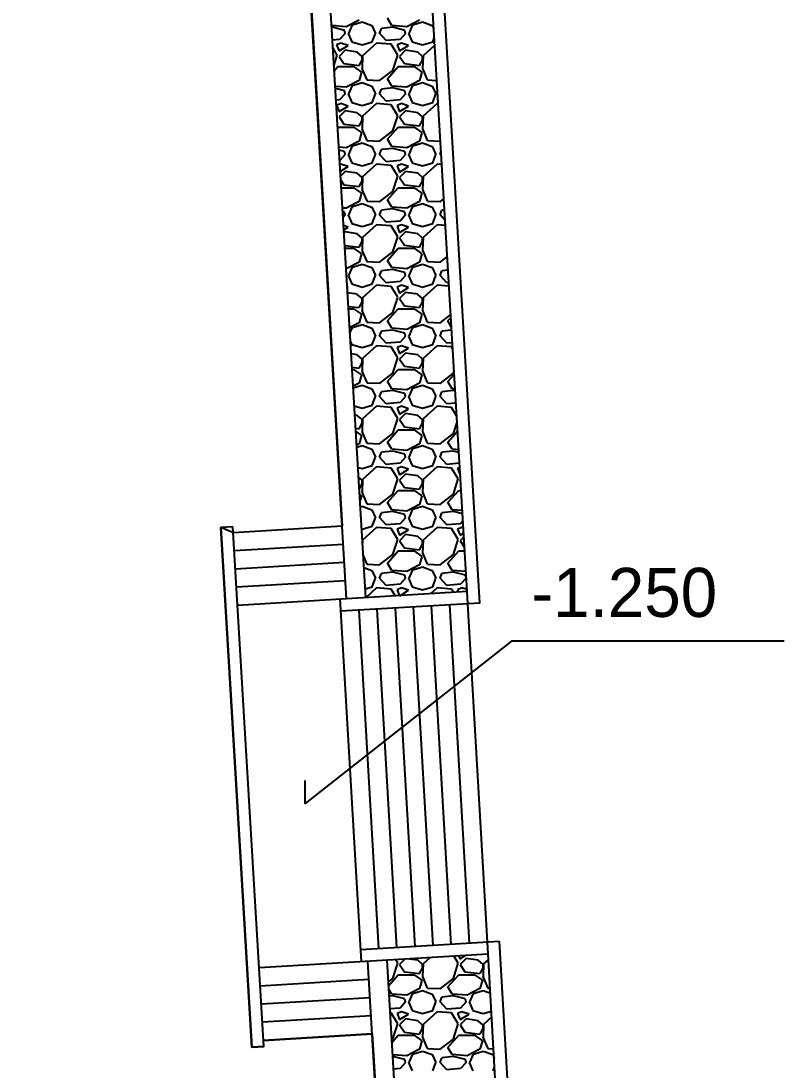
# Model space of a CAD drawing. Extents: x -31423 to 1909503, y -2344077 to 1640342.
# Drawn here: x 109362 to 121976, y -183949 to -166605 of the extents above; entities that cross this region are included whole.
import ezdxf

# ---------------------------------------------------------------- set-up
doc = ezdxf.new("R2010")
doc.units = 0
for name, color, linetype in [('Level 14', 7, 'Continuous'), ('Level 15', 7, 'Continuous'), ('Level 17', 7, 'Continuous'), ('Level 26', 7, 'Continuous'), ('Level 27', 7, 'Continuous'), ('Level 36', 7, 'Continuous')]:
    doc.layers.add(name, color=color, linetype=linetype)

msp = doc.modelspace()

# ---------------------------------------------------------------- linework, layer by layer
at = {"layer": 'Level 14'}
for p, q in [((114950, -166589), (114740, -166699)), ((114780, -166809), (114840, -166669)), ((114840, -166669), (115000, -166619)), ((115000, -166619), (115160, -166679)), ((115491, -166679), (115421, -166559)), ((115950, -166589), (115740, -166699)), ((115780, -166809), (115840, -166669)), ((115840, -166669), (116000, -166619)), ((116000, -166619), (116160, -166679)), ((114740, -166699), (114499, -166680)), ((114510, -166709), (114501, -166710)), ((114710, -166759), (114510, -166709)), ((114720, -166809), (114630, -166909)), ((114720, -166810), (114710, -166760)), ((114770, -166809), (114830, -166949)), ((115160, -166679), (115220, -166809)), ((115170, -166949), (115220, -166809)), ((115290, -166809), (115320, -166729)), ((115400, -166928), (115290, -166808)), ((115510, -166709), (115320, -166729)), ((115740, -166699), (115490, -166679)), ((115710, -166759), (115510, -166709)), ((115720, -166809), (115630, -166909)), ((115720, -166810), (115710, -166760)), ((115770, -166809), (115830, -166949)), ((116160, -166679), (116182, -166726)), ((114630, -166909), (114514, -166919)), ((114650, -166969), (114580, -166999)), ((114580, -166999), (114620, -167099)), ((114620, -167099), (114770, -167009)), ((114770, -167009), (114650, -166969)), ((114830, -166949), (115000, -166999)), ((115000, -166999), (115170, -166949)), ((115240, -166969), (115010, -167179)), ((115480, -166989), (115240, -166969)), ((115630, -166909), (115400, -166929)), ((115591, -167169), (115481, -166989)), ((115650, -166969), (115580, -166999)), ((115580, -166999), (115620, -167099)), ((115620, -167099), (115770, -167009)), ((115770, -167009), (115650, -166969)), ((115830, -166949), (116000, -166999)), ((116000, -166999), (116170, -166949)), ((116198, -167007), (116010, -167179)), ((116170, -166949), (116191, -166888)), ((114591, -167169), (114522, -167055)), ((114538, -167332), (114590, -167170)), ((114720, -167089), (114620, -167189)), ((114620, -167189), (114700, -167309)), ((114920, -167119), (114720, -167089)), ((115001, -167190), (114921, -167120)), ((115010, -167179), (115000, -167389)), ((115000, -167249), (115000, -167189)), ((115510, -167420), (115590, -167170)), ((115720, -167089), (115620, -167189)), ((115620, -167189), (115700, -167309)), ((115920, -167119), (115720, -167089)), ((116001, -167190), (115921, -167120)), ((116010, -167179), (116000, -167389)), ((116000, -167249), (116000, -167189)), ((114543, -167421), (114600, -167359)), ((114600, -167359), (114860, -167359)), ((114700, -167309), (114950, -167339)), ((114860, -167359), (114990, -167449)), ((114951, -167339), (115001, -167249)), ((115420, -167559), (115600, -167359)), ((115600, -167359), (115860, -167359)), ((115700, -167309), (115950, -167339)), ((115860, -167359), (115990, -167449)), ((115951, -167339), (116001, -167249)), ((114990, -167449), (114950, -167589)), ((114999, -167388), (115079, -167578)), ((115290, -167590), (115510, -167420)), ((115990, -167449), (115950, -167589)), ((115999, -167388), (116079, -167578)), ((114740, -167699), (114559, -167685)), ((114950, -167589), (114740, -167699)), ((114780, -167809), (114840, -167669)), ((114840, -167669), (115000, -167619)), ((115000, -167619), (115160, -167679)), ((115080, -167579), (115290, -167589)), ((115160, -167679), (115220, -167809)), ((115510, -167709), (115320, -167729)), ((115491, -167679), (115421, -167559)), ((115740, -167699), (115490, -167679)), ((115710, -167759), (115510, -167709)), ((115950, -167589), (115740, -167699)), ((115780, -167809), (115840, -167669)), ((115840, -167669), (116000, -167619)), ((116000, -167619), (116160, -167679)), ((116080, -167579), (116233, -167586)), ((116160, -167679), (116220, -167809)), ((114710, -167759), (114561, -167722)), ((114720, -167809), (114630, -167909)), ((114720, -167810), (114710, -167760)), ((114770, -167809), (114830, -167949)), ((115170, -167949), (115220, -167809)), ((115290, -167809), (115320, -167729)), ((115400, -167928), (115290, -167808)), ((115720, -167809), (115630, -167909)), ((115720, -167810), (115710, -167760)), ((115770, -167809), (115830, -167949)), ((116170, -167949), (116220, -167809)), ((114630, -167909), (114573, -167914)), ((114650, -167969), (114580, -167999)), ((114580, -167999), (114620, -168099)), ((114620, -168099), (114770, -168009)), ((114770, -168009), (114650, -167969)), ((114830, -167949), (115000, -167999)), ((115000, -167999), (115170, -167949)), ((115240, -167969), (115010, -168179)), ((115480, -167989), (115240, -167969)), ((115630, -167909), (115400, -167929)), ((115591, -168169), (115481, -167989)), ((115650, -167969), (115580, -167999)), ((115580, -167999), (115620, -168099)), ((115620, -168099), (115770, -168009)), ((115770, -168009), (115650, -167969)), ((115830, -167949), (116000, -167999)), ((116000, -167999), (116170, -167949)), ((116240, -167969), (116010, -168179)), ((116256, -167970), (116240, -167969)), ((114591, -168169), (114587, -168163)), ((114588, -168175), (114590, -168170)), ((114720, -168089), (114620, -168189)), ((114620, -168189), (114700, -168309)), ((114920, -168119), (114720, -168089)), ((115001, -168190), (114921, -168120)), ((115010, -168179), (115000, -168389)), ((115000, -168249), (115000, -168189)), ((115510, -168420), (115590, -168170)), ((115720, -168089), (115620, -168189)), ((115620, -168189), (115700, -168309)), ((115920, -168119), (115720, -168089)), ((116001, -168190), (115921, -168120)), ((116010, -168179), (116000, -168389)), ((116000, -168249), (116000, -168189)), ((114599, -168359), (114600, -168359)), ((114600, -168359), (114860, -168359)), ((114700, -168309), (114950, -168339)), ((114860, -168359), (114990, -168449)), ((114951, -168339), (115001, -168249)), ((114999, -168388), (115079, -168578)), ((115420, -168559), (115600, -168359)), ((115600, -168359), (115860, -168359)), ((115700, -168309), (115950, -168339)), ((115860, -168359), (115990, -168449)), ((115951, -168339), (116001, -168249)), ((115999, -168388), (116079, -168578)), ((114990, -168449), (114950, -168589)), ((115080, -168579), (115290, -168589)), ((115290, -168590), (115510, -168420)), ((115491, -168679), (115421, -168559)), ((115990, -168449), (115950, -168589)), ((116080, -168579), (116290, -168589)), ((114740, -168699), (114619, -168689)), ((114710, -168759), (114621, -168737)), ((114720, -168810), (114710, -168760)), ((114950, -168589), (114740, -168699)), ((114780, -168809), (114840, -168669)), ((114840, -168669), (115000, -168619)), ((115000, -168619), (115160, -168679)), ((115160, -168679), (115220, -168809)), ((115290, -168809), (115320, -168729)), ((115510, -168709), (115320, -168729)), ((115740, -168699), (115490, -168679)), ((115710, -168759), (115510, -168709)), ((115720, -168810), (115710, -168760)), ((115950, -168589), (115740, -168699)), ((115780, -168809), (115840, -168669)), ((115840, -168669), (116000, -168619)), ((116000, -168619), (116160, -168679)), ((116160, -168679), (116220, -168809)), ((116290, -168590), (116293, -168588)), ((114720, -168809), (114632, -168907)), ((114770, -168809), (114830, -168949)), ((115170, -168949), (115220, -168809)), ((115400, -168928), (115290, -168808)), ((115630, -168909), (115400, -168929)), ((115720, -168809), (115630, -168909)), ((115770, -168809), (115830, -168949)), ((116170, -168949), (116220, -168809)), ((116290, -168809), (116304, -168772)), ((116307, -168827), (116290, -168808)), ((114650, -168969), (114636, -168975)), ((114642, -169086), (114770, -169009)), ((114720, -169089), (114647, -169162)), ((114770, -169009), (114650, -168969)), ((114920, -169119), (114720, -169089)), ((114830, -168949), (115000, -168999)), ((115000, -168999), (115170, -168949)), ((115240, -168969), (115010, -169179)), ((115480, -168989), (115240, -168969)), ((115591, -169169), (115481, -168989)), ((115650, -168969), (115580, -168999)), ((115580, -168999), (115620, -169099)), ((115620, -169099), (115770, -169009)), ((115720, -169089), (115620, -169189)), ((115770, -169009), (115650, -168969)), ((115920, -169119), (115720, -169089)), ((115830, -168949), (116000, -168999)), ((116000, -168999), (116170, -168949)), ((116240, -168969), (116010, -169179)), ((116316, -168975), (116240, -168969)), ((114651, -169236), (114700, -169309)), ((115001, -169190), (114921, -169120)), ((114951, -169339), (115001, -169249)), ((115010, -169179), (115000, -169389)), ((115000, -169249), (115000, -169189)), ((115510, -169420), (115590, -169170)), ((115620, -169189), (115700, -169309)), ((116001, -169190), (115921, -169120)), ((115951, -169339), (116001, -169249)), ((116010, -169179), (116000, -169389)), ((116000, -169249), (116000, -169189)), ((114658, -169359), (114860, -169359)), ((114700, -169309), (114950, -169339)), ((114860, -169359), (114990, -169449)), ((114990, -169449), (114950, -169589)), ((114999, -169388), (115079, -169578)), ((115290, -169590), (115510, -169420)), ((115420, -169559), (115600, -169359)), ((115600, -169359), (115860, -169359)), ((115700, -169309), (115950, -169339)), ((115860, -169359), (115990, -169449)), ((115990, -169449), (115950, -169589)), ((115999, -169388), (116079, -169578)), ((114950, -169589), (114740, -169699)), ((114840, -169669), (115000, -169619)), ((115000, -169619), (115160, -169679)), ((115080, -169579), (115290, -169589)), ((115491, -169679), (115421, -169559)), ((115950, -169589), (115740, -169699)), ((115840, -169669), (116000, -169619)), ((116000, -169619), (116160, -169679)), ((116080, -169579), (116290, -169589)), ((116290, -169590), (116350, -169544)), ((114740, -169699), (114678, -169694)), ((114710, -169759), (114682, -169752)), ((114720, -169810), (114710, -169760)), ((114780, -169809), (114840, -169669)), ((115160, -169679), (115220, -169809)), ((115290, -169809), (115320, -169729)), ((115510, -169709), (115320, -169729)), ((115740, -169699), (115490, -169679)), ((115710, -169759), (115510, -169709)), ((115720, -169810), (115710, -169760)), ((115780, -169809), (115840, -169669)), ((116160, -169679), (116220, -169809)), ((116290, -169809), (116320, -169729)), ((116361, -169725), (116320, -169729)), ((114720, -169809), (114687, -169845)), ((114770, -169809), (114830, -169949)), ((114830, -169949), (115000, -169999)), ((115000, -169999), (115170, -169949)), ((115240, -169969), (115010, -170179)), ((115170, -169949), (115220, -169809)), ((115480, -169989), (115240, -169969)), ((115400, -169928), (115290, -169808)), ((115630, -169909), (115400, -169929)), ((115650, -169969), (115580, -169999)), ((115720, -169809), (115630, -169909)), ((115770, -170009), (115650, -169969)), ((115770, -169809), (115830, -169949)), ((115830, -169949), (116000, -169999)), ((116000, -169999), (116170, -169949)), ((116240, -169969), (116010, -170179)), ((116170, -169949), (116220, -169809)), ((116376, -169980), (116240, -169969)), ((116371, -169897), (116290, -169808)), ((114770, -170009), (114696, -169984)), ((114700, -170052), (114770, -170009)), ((114720, -170089), (114703, -170106)), ((114920, -170119), (114720, -170089)), ((115001, -170190), (114921, -170120)), ((115591, -170169), (115481, -169989)), ((115580, -169999), (115620, -170099)), ((115620, -170099), (115770, -170009)), ((115720, -170089), (115620, -170189)), ((115920, -170119), (115720, -170089)), ((116001, -170190), (115921, -170120)), ((114715, -170311), (114950, -170339)), ((114951, -170339), (115001, -170249)), ((115010, -170179), (115000, -170389)), ((115000, -170249), (115000, -170189)), ((115510, -170420), (115590, -170170)), ((115620, -170189), (115700, -170309)), ((115700, -170309), (115950, -170339)), ((115951, -170339), (116001, -170249)), ((116010, -170179), (116000, -170389)), ((116000, -170249), (116000, -170189)), ((114718, -170359), (114860, -170359)), ((114860, -170359), (114990, -170449)), ((114990, -170449), (114950, -170589)), ((114999, -170388), (115079, -170578)), ((115290, -170590), (115510, -170420)), ((115420, -170559), (115600, -170359)), ((115600, -170359), (115860, -170359)), ((115860, -170359), (115990, -170449)), ((115990, -170449), (115950, -170589)), ((115999, -170388), (116079, -170578)), ((114950, -170589), (114740, -170699)), ((114840, -170669), (115000, -170619)), ((115000, -170619), (115160, -170679)), ((115080, -170579), (115290, -170589)), ((115491, -170679), (115421, -170559)), ((115950, -170589), (115740, -170699)), ((115840, -170669), (116000, -170619)), ((116000, -170619), (116160, -170679)), ((116080, -170579), (116290, -170589)), ((116290, -170590), (116407, -170500)), ((114740, -170699), (114738, -170699)), ((114770, -170809), (114830, -170949)), ((114780, -170809), (114840, -170669)), ((115160, -170679), (115220, -170809)), ((115170, -170949), (115220, -170809)), ((115290, -170809), (115320, -170729)), ((115400, -170928), (115290, -170808)), ((115510, -170709), (115320, -170729)), ((115740, -170699), (115490, -170679)), ((115710, -170759), (115510, -170709)), ((115720, -170809), (115630, -170909)), ((115720, -170810), (115710, -170760)), ((115770, -170809), (115830, -170949)), ((115780, -170809), (115840, -170669)), ((116160, -170679), (116220, -170809)), ((116170, -170949), (116220, -170809)), ((116290, -170809), (116320, -170729)), ((116400, -170928), (116290, -170808)), ((116420, -170718), (116320, -170729)), ((114770, -171009), (114756, -171004)), ((114757, -171017), (114770, -171009)), ((114830, -170949), (115000, -170999)), ((115000, -170999), (115170, -170949)), ((115240, -170969), (115010, -171179)), ((115480, -170989), (115240, -170969)), ((115630, -170909), (115400, -170929)), ((115591, -171169), (115481, -170989)), ((115650, -170969), (115580, -170999)), ((115580, -170999), (115620, -171099)), ((115620, -171099), (115770, -171009)), ((115770, -171009), (115650, -170969)), ((115830, -170949), (116000, -170999)), ((116000, -170999), (116170, -170949)), ((116240, -170969), (116010, -171179)), ((116436, -170985), (116240, -170969)), ((116433, -170926), (116400, -170929)), ((114920, -171119), (114762, -171095)), ((115001, -171190), (114921, -171120)), ((115010, -171179), (115000, -171389)), ((115510, -171420), (115590, -171170)), ((115720, -171089), (115620, -171189)), ((115920, -171119), (115720, -171089)), ((116001, -171190), (115921, -171120)), ((116010, -171179), (116000, -171389)), ((114775, -171318), (114950, -171339)), ((114777, -171359), (114860, -171359)), ((114860, -171359), (114990, -171449)), ((114951, -171339), (115001, -171249)), ((115000, -171249), (115000, -171189)), ((115420, -171559), (115600, -171359)), ((115600, -171359), (115860, -171359)), ((115620, -171189), (115700, -171309)), ((115700, -171309), (115950, -171339)), ((115860, -171359), (115990, -171449)), ((115951, -171339), (116001, -171249)), ((116000, -171249), (116000, -171189)), ((114990, -171449), (114950, -171589)), ((114999, -171388), (115079, -171578)), ((115290, -171590), (115510, -171420)), ((115990, -171449), (115950, -171589)), ((115999, -171388), (116079, -171578)), ((116290, -171590), (116464, -171456)), ((116420, -171559), (116467, -171506)), ((114950, -171589), (114796, -171669)), ((114801, -171759), (114840, -171669)), ((114840, -171669), (115000, -171619)), ((115000, -171619), (115160, -171679)), ((115080, -171579), (115290, -171589)), ((115160, -171679), (115220, -171809)), ((115491, -171679), (115421, -171559)), ((115740, -171699), (115490, -171679)), ((115950, -171589), (115740, -171699)), ((115780, -171809), (115840, -171669)), ((115840, -171669), (116000, -171619)), ((116000, -171619), (116160, -171679)), ((116080, -171579), (116290, -171589)), ((116160, -171679), (116220, -171809)), ((116476, -171654), (116421, -171559)), ((115170, -171949), (115220, -171809)), ((115290, -171809), (115320, -171729)), ((115400, -171928), (115290, -171808)), ((115510, -171709), (115320, -171729)), ((115710, -171759), (115510, -171709)), ((115720, -171809), (115630, -171909)), ((115720, -171810), (115710, -171760)), ((115770, -171809), (115830, -171949)), ((116170, -171949), (116220, -171809)), ((116290, -171809), (116320, -171729)), ((116400, -171928), (116290, -171808)), ((116480, -171712), (116320, -171729)), ((114809, -171902), (114830, -171949)), ((114830, -171949), (115000, -171999)), ((115000, -171999), (115170, -171949)), ((115240, -171969), (115010, -172179)), ((115480, -171989), (115240, -171969)), ((115630, -171909), (115400, -171929)), ((115591, -172169), (115481, -171989)), ((115650, -171969), (115580, -171999)), ((115580, -171999), (115620, -172099)), ((115620, -172099), (115770, -172009)), ((115770, -172009), (115650, -171969)), ((115830, -171949), (116000, -171999)), ((116000, -171999), (116170, -171949)), ((116240, -171969), (116010, -172179)), ((116480, -171989), (116240, -171969)), ((116492, -171921), (116400, -171929)), ((116498, -172016), (116481, -171989)), ((114920, -172119), (114821, -172104)), ((115001, -172190), (114921, -172120)), ((115010, -172179), (115000, -172389)), ((115000, -172249), (115000, -172189)), ((115510, -172420), (115590, -172170)), ((115720, -172089), (115620, -172189)), ((115620, -172189), (115700, -172309)), ((115920, -172119), (115720, -172089)), ((116001, -172190), (115921, -172120)), ((116010, -172179), (116000, -172389)), ((116000, -172249), (116000, -172189)), ((114835, -172325), (114950, -172339)), ((114837, -172359), (114860, -172359)), ((114860, -172359), (114990, -172449)), ((114951, -172339), (115001, -172249)), ((114999, -172388), (115079, -172578)), ((115420, -172559), (115600, -172359)), ((115600, -172359), (115860, -172359)), ((115700, -172309), (115950, -172339)), ((115860, -172359), (115990, -172449)), ((115951, -172339), (116001, -172249)), ((115999, -172388), (116079, -172578)), ((116510, -172420), (116520, -172388)), ((114990, -172449), (114950, -172589)), ((115290, -172590), (115510, -172420)), ((115491, -172679), (115421, -172559)), ((115990, -172449), (115950, -172589)), ((116290, -172590), (116510, -172420)), ((116420, -172559), (116523, -172444)), ((116491, -172679), (116421, -172559)), ((114950, -172589), (114853, -172639)), ((114855, -172665), (115000, -172619)), ((115000, -172619), (115160, -172679)), ((115080, -172579), (115290, -172589)), ((115160, -172679), (115220, -172809)), ((115290, -172809), (115320, -172729)), ((115510, -172709), (115320, -172729)), ((115740, -172699), (115490, -172679)), ((115710, -172759), (115510, -172709)), ((115950, -172589), (115740, -172699)), ((115780, -172809), (115840, -172669)), ((115840, -172669), (116000, -172619)), ((116000, -172619), (116160, -172679)), ((116080, -172579), (116290, -172589)), ((116160, -172679), (116220, -172809)), ((116290, -172809), (116320, -172729)), ((116510, -172709), (116320, -172729)), ((116538, -172683), (116490, -172679)), ((116540, -172716), (116510, -172709)), ((115170, -172949), (115220, -172809)), ((115400, -172928), (115290, -172808)), ((115630, -172909), (115400, -172929)), ((115720, -172809), (115630, -172909)), ((115720, -172810), (115710, -172760)), ((115770, -172809), (115830, -172949)), ((116170, -172949), (116220, -172809)), ((116400, -172928), (116290, -172808)), ((116552, -172916), (116400, -172929)), ((114872, -172962), (115000, -172999)), ((115000, -172999), (115170, -172949)), ((115240, -172969), (115010, -173179)), ((115480, -172989), (115240, -172969)), ((115591, -173169), (115481, -172989)), ((115650, -172969), (115580, -172999)), ((115580, -172999), (115620, -173099)), ((115620, -173099), (115770, -173009)), ((115720, -173089), (115620, -173189)), ((115770, -173009), (115650, -172969)), ((115920, -173119), (115720, -173089)), ((115830, -172949), (116000, -172999)), ((116000, -172999), (116170, -172949)), ((116240, -172969), (116010, -173179)), ((116480, -172989), (116240, -172969)), ((116564, -173125), (116481, -172989)), ((114920, -173119), (114881, -173113)), ((115001, -173190), (114921, -173120)), ((114951, -173339), (115001, -173249)), ((115010, -173179), (115000, -173389)), ((115000, -173249), (115000, -173189)), ((115510, -173420), (115590, -173170)), ((115620, -173189), (115700, -173309)), ((116001, -173190), (115921, -173120)), ((115951, -173339), (116001, -173249)), ((116010, -173179), (116000, -173389)), ((116000, -173249), (116000, -173189)), ((116510, -173420), (116570, -173231)), ((114894, -173333), (114950, -173339)), ((114897, -173385), (114990, -173449)), ((114999, -173388), (115079, -173578)), ((115290, -173590), (115510, -173420)), ((115420, -173559), (115600, -173359)), ((115600, -173359), (115860, -173359)), ((115700, -173309), (115950, -173339)), ((115860, -173359), (115990, -173449)), ((115999, -173388), (116079, -173578)), ((116290, -173590), (116510, -173420)), ((116420, -173559), (116579, -173381)), ((114950, -173589), (114911, -173609)), ((114990, -173449), (114950, -173589)), ((115080, -173579), (115290, -173589)), ((115491, -173679), (115421, -173559)), ((115950, -173589), (115740, -173699)), ((115990, -173449), (115950, -173589)), ((116080, -173579), (116290, -173589)), ((116491, -173679), (116421, -173559)), ((114913, -173646), (115000, -173619)), ((115000, -173619), (115160, -173679)), ((115160, -173679), (115220, -173809)), ((115290, -173809), (115320, -173729)), ((115510, -173709), (115320, -173729)), ((115740, -173699), (115490, -173679)), ((115710, -173759), (115510, -173709)), ((115720, -173810), (115710, -173760)), ((115780, -173809), (115840, -173669)), ((115840, -173669), (116000, -173619)), ((116000, -173619), (116160, -173679)), ((116160, -173679), (116220, -173809)), ((116290, -173809), (116320, -173729)), ((116510, -173709), (116320, -173729)), ((116598, -173688), (116490, -173679)), ((116600, -173732), (116510, -173709)), ((115000, -173999), (115170, -173949)), ((115170, -173949), (115220, -173809)), ((115400, -173928), (115290, -173808)), ((115630, -173909), (115400, -173929)), ((115720, -173809), (115630, -173909)), ((115770, -173809), (115830, -173949)), ((115830, -173949), (116000, -173999)), ((116000, -173999), (116170, -173949)), ((116170, -173949), (116220, -173809)), ((116400, -173928), (116290, -173808)), ((116611, -173911), (116400, -173929)), ((114933, -173979), (115000, -173999)), ((115240, -173969), (115010, -174179)), ((115480, -173989), (115240, -173969)), ((115591, -174169), (115481, -173989)), ((115650, -173969), (115580, -173999)), ((115580, -173999), (115620, -174099)), ((115620, -174099), (115770, -174009)), ((115720, -174089), (115620, -174189)), ((115770, -174009), (115650, -173969)), ((115920, -174119), (115720, -174089)), ((116001, -174190), (115921, -174120)), ((116240, -173969), (116010, -174179)), ((116480, -173989), (116240, -173969)), ((116591, -174169), (116481, -173989)), ((116615, -173984), (116580, -173999)), ((116580, -173999), (116620, -174099)), ((116620, -174099), (116622, -174098)), ((115001, -174190), (114942, -174139)), ((114954, -174333), (115001, -174249)), ((115010, -174179), (115000, -174389)), ((115000, -174249), (115000, -174189)), ((115510, -174420), (115590, -174170)), ((115620, -174189), (115700, -174309)), ((115700, -174309), (115950, -174339)), ((115951, -174339), (116001, -174249)), ((116010, -174179), (116000, -174389)), ((116000, -174249), (116000, -174189)), ((116510, -174420), (116590, -174170)), ((116627, -174182), (116620, -174189)), ((116620, -174189), (116628, -174202)), ((114959, -174428), (114990, -174449)), ((114990, -174449), (114966, -174535)), ((114999, -174388), (115079, -174578)), ((115290, -174590), (115510, -174420)), ((115420, -174559), (115600, -174359)), ((115600, -174359), (115860, -174359)), ((115860, -174359), (115990, -174449)), ((115990, -174449), (115950, -174589)), ((115999, -174388), (116079, -174578)), ((116290, -174590), (116510, -174420)), ((116420, -174559), (116600, -174359)), ((116600, -174359), (116638, -174359)), ((114971, -174628), (115000, -174619)), ((115000, -174619), (115160, -174679)), ((115080, -174579), (115290, -174589)), ((115491, -174679), (115421, -174559)), ((115950, -174589), (115740, -174699)), ((115840, -174669), (116000, -174619)), ((116000, -174619), (116160, -174679)), ((116080, -174579), (116290, -174589)), ((116491, -174679), (116421, -174559)), ((115160, -174679), (115220, -174809)), ((115170, -174949), (115220, -174809)), ((115290, -174809), (115320, -174729)), ((115400, -174928), (115290, -174808)), ((115510, -174709), (115320, -174729)), ((115740, -174699), (115490, -174679)), ((115710, -174759), (115510, -174709)), ((115720, -174809), (115630, -174909)), ((115720, -174810), (115710, -174760)), ((115770, -174809), (115830, -174949)), ((115780, -174809), (115840, -174669)), ((116160, -174679), (116220, -174809)), ((116170, -174949), (116220, -174809)), ((116290, -174809), (116320, -174729)), ((116400, -174928), (116290, -174808)), ((116510, -174709), (116320, -174729)), ((116658, -174692), (116490, -174679)), ((116661, -174747), (116510, -174709)), ((114993, -174997), (115000, -174999)), ((115000, -174999), (115170, -174949)), ((115240, -174969), (115010, -175179)), ((115480, -174989), (115240, -174969)), ((115630, -174909), (115400, -174929)), ((115591, -175169), (115481, -174989)), ((115650, -174969), (115580, -174999)), ((115580, -174999), (115620, -175099)), ((115770, -175009), (115650, -174969)), ((115830, -174949), (116000, -174999)), ((116000, -174999), (116170, -174949)), ((116240, -174969), (116010, -175179)), ((116480, -174989), (116240, -174969)), ((116630, -174909), (116400, -174929)), ((116591, -175169), (116481, -174989)), ((116650, -174969), (116580, -174999)), ((116580, -174999), (116620, -175099)), ((116668, -174866), (116630, -174909)), ((116675, -174977), (116650, -174969)), ((115510, -175420), (115590, -175170)), ((115620, -175099), (115770, -175009)), ((115720, -175089), (115620, -175189)), ((115920, -175119), (115720, -175089)), ((116001, -175190), (115921, -175120)), ((116510, -175420), (116590, -175170)), ((116620, -175099), (116680, -175063)), ((116684, -175126), (116620, -175189)), ((115010, -175179), (115007, -175231)), ((115620, -175189), (115700, -175309)), ((115700, -175309), (115950, -175339)), ((115951, -175339), (116001, -175249)), ((116010, -175179), (116000, -175389)), ((116000, -175249), (116000, -175189)), ((116620, -175189), (116694, -175300)), ((115019, -175436), (115079, -175578)), ((115290, -175590), (115510, -175420)), ((115420, -175559), (115600, -175359)), ((115600, -175359), (115860, -175359)), ((115860, -175359), (115990, -175449)), ((115990, -175449), (115950, -175589)), ((115999, -175388), (116079, -175578)), ((116290, -175590), (116510, -175420)), ((116420, -175559), (116600, -175359)), ((116600, -175359), (116698, -175359)), ((115031, -175631), (115160, -175679)), ((115080, -175579), (115290, -175589)), ((115160, -175679), (115220, -175809)), ((115491, -175679), (115421, -175559)), ((115740, -175699), (115490, -175679)), ((115950, -175589), (115740, -175699)), ((115780, -175809), (115840, -175669)), ((115840, -175669), (116000, -175619)), ((116000, -175619), (116160, -175679)), ((116080, -175579), (116290, -175589)), ((116160, -175679), (116220, -175809)), ((116491, -175679), (116421, -175559)), ((116718, -175697), (116490, -175679)), ((115170, -175949), (115220, -175809)), ((115290, -175809), (115320, -175729)), ((115400, -175928), (115290, -175808)), ((115510, -175709), (115320, -175729)), ((115710, -175759), (115510, -175709)), ((115720, -175809), (115630, -175909)), ((115720, -175810), (115710, -175760)), ((115770, -175809), (115830, -175949)), ((116170, -175949), (116220, -175809)), ((116290, -175809), (116320, -175729)), ((116400, -175928), (116290, -175808)), ((116510, -175709), (116320, -175729)), ((116710, -175759), (116510, -175709)), ((116720, -175809), (116630, -175909)), ((116720, -175810), (116710, -175760)), ((115052, -175984), (115170, -175949)), ((115240, -175969), (115063, -176131)), ((115480, -175989), (115240, -175969)), ((115630, -175909), (115400, -175929)), ((115550, -176102), (115481, -175989)), ((115650, -175969), (115580, -175999)), ((115580, -175999), (115619, -176098)), ((115623, -176098), (115770, -176009)), ((115770, -176009), (115650, -175969)), ((115830, -175949), (116000, -175999)), ((116000, -175999), (116170, -175949)), ((116240, -175969), (116132, -176067)), ((116480, -175989), (116240, -175969)), ((116630, -175909), (116400, -175929)), ((116515, -176045), (116481, -175989)), ((116650, -175969), (116580, -175999)), ((116580, -175999), (116596, -176040)), ((116736, -175998), (116650, -175969)), ((116733, -176032), (116738, -176029)), ((115720, -176089), (115717, -176092)), ((115732, -176091), (115720, -176089)), ((115591, -182169), (115556, -182112)), ((115706, -182103), (115620, -182189)), ((115920, -182119), (115783, -182099)), ((116120, -182079), (116010, -182179)), ((116591, -182169), (116521, -182055)), ((116600, -182050), (116620, -182099)), ((116620, -182099), (116713, -182043)), ((116720, -182089), (116620, -182189)), ((116920, -182119), (116720, -182089)), ((117090, -182106), (117010, -182179)), ((115510, -182420), (115590, -182170)), ((115620, -182189), (115700, -182309)), ((116001, -182190), (115921, -182120)), ((115951, -182339), (116001, -182249)), ((116010, -182179), (116000, -182389)), ((116000, -182249), (116000, -182189)), ((116510, -182420), (116590, -182170)), ((116620, -182189), (116700, -182309)), ((117001, -182190), (116921, -182120)), ((116951, -182339), (117001, -182249)), ((117010, -182179), (117000, -182389)), ((117000, -182249), (117000, -182189)), ((115438, -182477), (115510, -182421)), ((115441, -182535), (115600, -182359)), ((115600, -182359), (115860, -182359)), ((115700, -182309), (115950, -182339)), ((115860, -182359), (115990, -182449)), ((115990, -182449), (115950, -182589)), ((115999, -182388), (116079, -182578)), ((116290, -182591), (116510, -182421)), ((116420, -182559), (116600, -182359)), ((116600, -182359), (116860, -182359)), ((116700, -182309), (116950, -182339)), ((116860, -182359), (116990, -182449)), ((116990, -182449), (116950, -182589)), ((116999, -182388), (117079, -182578)), ((115491, -182679), (115445, -182601)), ((115950, -182588), (115740, -182698)), ((115840, -182669), (116000, -182619)), ((116000, -182619), (116160, -182679)), ((116080, -182579), (116290, -182589)), ((116491, -182679), (116421, -182559)), ((116950, -182588), (116740, -182698)), ((116840, -182669), (117000, -182619)), ((117000, -182619), (117122, -182665)), ((117080, -182579), (117117, -182581)), ((115510, -182709), (115452, -182715)), ((115740, -182699), (115490, -182679)), ((115710, -182759), (115510, -182709)), ((115720, -182809), (115630, -182909)), ((115720, -182810), (115710, -182760)), ((115770, -182809), (115830, -182949)), ((115780, -182809), (115840, -182669)), ((116160, -182679), (116220, -182809)), ((116170, -182949), (116220, -182809)), ((116290, -182809), (116320, -182729)), ((116400, -182928), (116290, -182808)), ((116510, -182709), (116320, -182729)), ((116740, -182699), (116490, -182679)), ((116710, -182759), (116510, -182709)), ((116720, -182809), (116630, -182909)), ((116720, -182810), (116710, -182760)), ((116770, -182809), (116830, -182949)), ((116780, -182809), (116840, -182669)), ((115630, -182909), (115464, -182924)), ((115650, -182969), (115580, -182999)), ((115770, -183009), (115650, -182969)), ((115830, -182949), (116000, -182999)), ((116000, -182999), (116170, -182949)), ((116240, -182969), (116010, -183179)), ((116480, -182989), (116240, -182969)), ((116630, -182909), (116400, -182929)), ((116650, -182969), (116580, -182999)), ((116770, -183009), (116650, -182969)), ((116830, -182949), (117000, -182999)), ((117000, -182999), (117139, -182958)), ((115480, -182989), (115468, -182988)), ((115591, -183169), (115481, -182989)), ((115580, -182999), (115620, -183099)), ((115620, -183099), (115770, -183009)), ((115720, -183089), (115620, -183189)), ((115920, -183119), (115720, -183089)), ((116001, -183190), (115921, -183120)), ((116591, -183169), (116481, -182989)), ((116580, -182999), (116620, -183099)), ((116620, -183099), (116770, -183009)), ((116720, -183089), (116620, -183189)), ((116920, -183119), (116720, -183089)), ((117001, -183190), (116921, -183120)), ((117145, -183056), (117010, -183179)), ((115510, -183420), (115590, -183170)), ((115620, -183189), (115700, -183309)), ((115700, -183309), (115950, -183339)), ((115951, -183339), (116001, -183249)), ((116010, -183179), (116000, -183389)), ((116000, -183249), (116000, -183189)), ((116510, -183420), (116590, -183170)), ((116620, -183189), (116700, -183309)), ((116700, -183309), (116950, -183339)), ((116951, -183339), (117001, -183249)), ((117010, -183179), (117000, -183389)), ((117000, -183249), (117000, -183189)), ((115494, -183433), (115510, -183421)), ((115497, -183473), (115600, -183359)), ((115600, -183359), (115860, -183359)), ((115860, -183359), (115990, -183449)), ((115990, -183449), (115950, -183589)), ((115999, -183388), (116079, -183578)), ((116290, -183591), (116510, -183421)), ((116420, -183559), (116600, -183359)), ((116600, -183359), (116860, -183359)), ((116860, -183359), (116990, -183449)), ((116990, -183449), (116950, -183589)), ((116999, -183388), (117079, -183578)), ((115950, -183588), (115740, -183698)), ((115780, -183809), (115840, -183669)), ((115840, -183669), (116000, -183619)), ((116000, -183619), (116160, -183679)), ((116080, -183579), (116290, -183589)), ((116491, -183679), (116421, -183559)), ((116950, -183588), (116740, -183698)), ((116780, -183809), (116840, -183669)), ((116840, -183669), (117000, -183619)), ((117000, -183619), (117160, -183679)), ((117080, -183579), (117175, -183584)), ((115740, -183699), (115509, -183681)), ((115710, -183759), (115511, -183709)), ((115720, -183809), (115630, -183909)), ((115720, -183810), (115710, -183760)), ((115770, -183809), (115830, -183949)), ((116160, -183679), (116220, -183809)), ((116170, -183949), (116220, -183809)), ((116290, -183809), (116320, -183729)), ((116400, -183928), (116290, -183808)), ((116510, -183709), (116320, -183729)), ((116740, -183699), (116490, -183679)), ((116710, -183759), (116510, -183709)), ((116720, -183809), (116630, -183909)), ((116720, -183810), (116710, -183760)), ((116770, -183809), (116830, -183949)), ((117160, -183679), (117183, -183730)), ((115630, -183909), (115523, -183919)), ((116630, -183909), (116400, -183929)), ((117170, -183949), (117192, -183885))]:
    msp.add_line(p, q, dxfattribs=at)
at = {"layer": 'Level 15'}
for p, q in [((116949, -176219), (115538, -152453)), ((114741, -176150), (113341, -152583)), ((116738, -176031), (115338, -152465)), ((112867, -174959), (112668, -174971)), ((113178, -183556), (112668, -174971)), ((113377, -183544), (112867, -174959)), ((114670, -174952), (112873, -175059)), ((114688, -175251), (112891, -175358)), ((114706, -175551), (112909, -175658)), ((114723, -175850), (112927, -175957)), ((116738, -176031), (112944, -176257)), ((116748, -176231), (116737, -176031)), ((114989, -182146), (114640, -176151)), ((116949, -176219), (114652, -176356)), ((115277, -181928), (114952, -176338)), ((115576, -181911), (115251, -176320)), ((115876, -181893), (115551, -176302)), ((116175, -181875), (115850, -176284)), ((116475, -181857), (116150, -176267)), ((116774, -181839), (116449, -176249)), ((117074, -181822), (116749, -176231)), ((117273, -181810), (114977, -181946)), ((118125, -200114), (117074, -181822)), ((118325, -200103), (117273, -181810)), ((117085, -182021), (113300, -182246)), ((116171, -200228), (115097, -182139)), ((115115, -182439), (113318, -182546)), ((115133, -182738), (113336, -182845)), ((115150, -183038), (113353, -183144)), ((115168, -183337), (113371, -183444)), ((113377, -183544), (113178, -183556))]:
    msp.add_line(p, q, dxfattribs=at)
at = {"layer": 'Level 17'}
for p, q in [((115061, -176131), (113661, -152564)), ((116491, -200212), (115416, -182120))]:
    msp.add_line(p, q, dxfattribs=at)
at = {"layer": 'Level 27'}
msp.add_lwpolyline([(121976, -176848), (117469, -176848), (114061, -179532), (114061, -179152)], dxfattribs=at)
at = {"layer": 'Level 36'}
msp.add_lwpolyline([(69658, -154885), (69764, -156883), (105609, -154983), (105503, -152986), (113341, -152583), (114670, -174952), (112873, -175059), (112668, -174971), (113178, -183556), (113377, -183544), (113371, -183444), (115168, -183337), (115832, -194122), (115840, -195046), (112794, -195207), (112964, -198410), (113019, -199445), (109828, -199561), (72791, -201467)], dxfattribs=at)

# ---------------------------------------------------------------- texts
at = {"layer": 'Level 26'}
msp.add_text('-1.250', height=810, dxfattribs=at).set_placement((117799, -176448))

doc.saveas('drawing.dxf')
